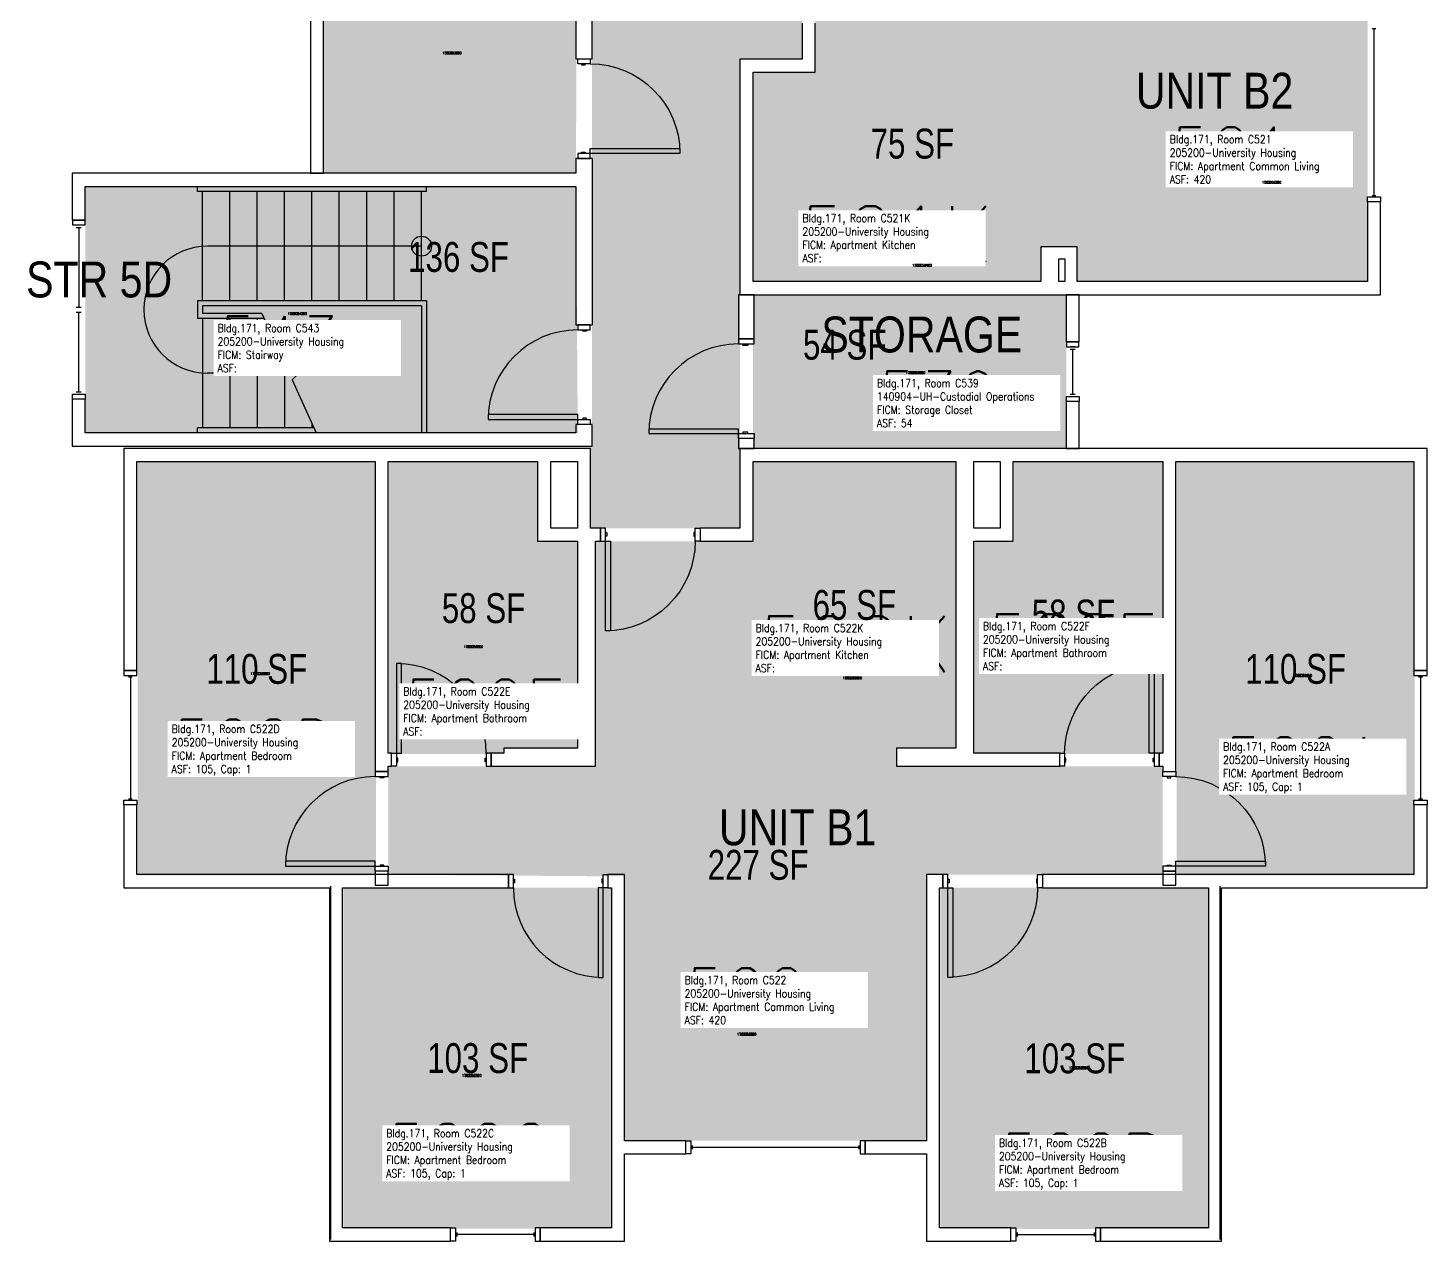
# Model space of a CAD drawing. Header units: inches. Extents: x 56 to 3925, y -1092 to 1470.
# Drawn here: x 3360 to 3922, y -535 to -48 of the extents above; entities that cross this region are included whole.
import ezdxf
from ezdxf.enums import TextEntityAlignment as Align

# ---------------------------------------------------------------- set-up
doc = ezdxf.new("R2010")
doc.units = ezdxf.units.IN
doc.header["$LTSCALE"] = 48
doc.header["$MEASUREMENT"] = 0
for name, color, linetype in [('A-DOR', 2, 'Continuous'), ('A-FLOR', 3, 'Continuous'), ('A-GLAZ', 1, 'Continuous'), ('A-IDEN-RNUM', 7, 'Continuous'), ('A-IDEN-SNUM', 4, 'Continuous'), ('A-IDEN-VNUM', 4, 'Continuous'), ('A-MISC', 1, 'Continuous'), ('A-WALL', 5, 'Continuous'), ('AREA-TEXT', 3, 'Continuous'), ('Rooms-Category-Color', 7, 'Continuous'), ('Rooms-College-Color', 7, 'Continuous'), ('Rooms-Department-Color', 7, 'Continuous'), ('Rooms-Division-Color', 7, 'Continuous'), ('Rooms-Information', 7, 'Continuous')]:
    doc.layers.add(name, color=color, linetype=linetype)
doc.styles.add('AREA', font='arial.ttf', dxfattribs={"width": 0.75, "height": 12})
doc.styles.add('DIMS', font='ARIALN.TTF')
doc.styles.add('ROOMSNUMBER', font='txt.shx', dxfattribs={"height": 0.03})
doc.styles.add('ROOMVNUMBER', font='simplex.shx', dxfattribs={"width": 0.85})
doc.styles.get("Standard").update_dxf_attribs({"font": 'ARIALN.TTF'})
doc.dimstyles.new('NBA 2004', dxfattribs={"dimscale": 48, "dimtxt": 0.09375, "dimasz": 0.09375, "dimexe": 0.125, "dimexo": 0.125, "dimgap": 0.0625, "dimtad": 1, "dimdec": 3, "dimzin": 3, "dimdsep": 46, "dimlunit": 4, "dimtxsty": 'DIMS', "dimblk": 'ARCHTICK', "dimcen": 0.09375, "dimdle": 0.125, "dimclrd": 256, "dimclre": 256, "dimclrt": 2, "dimadec": 0, "dimazin": 0, "dimtfac": 0.75, "dimtdec": 3, "dimtmove": 2, "dimatfit": 2, "dimfxl": 1, "dimfrac": 2, "dimtolj": 1, "dimtzin": 0, "dimlwd": -1, "dimlwe": -1, "dimarcsym": 0})

# ---------------------------------------------------------------- blocks, each defined once
blk = doc.blocks.new('_ArchTick')
at = {"color": 0, "linetype": 'ByBlock', "const_width": 0.15}
blk.add_lwpolyline([(-0.5, -0.5), (0.5, 0.5)], dxfattribs=at)

msp = doc.modelspace()

# ---------------------------------------------------------------- hatches: boundary and pattern name
at = {"layer": 'Rooms-Category-Color', "true_color": 0xadadad}
for points in [[(3586.39, 1019.28), (3646.39, 1019.28), (3646.39, 835.24), (3671.39, 835.24), (3671.39, 752.92), (3646.39, 752.92), (3646.39, 22.1), (3671.39, 22.1), (3671.39, -60.22), (3646.39, -60.22), (3646.39, -248.61), (3586.39, -248.61), (3586.39, -215.61), (3587.01, -215.61), (3587.01, -44.24), (3586.39, -44.24), (3586.39, 119.53), (3561.39, 119.53), (3561.39, 201.85), (3586.39, 201.85), (3586.39, 932.67), (3561.39, 932.67), (3561.39, 1014.99), (3586.39, 1014.99)], [(3580.51, -111.36), (3383.51, -111.36), (3383.51, -210.36), (3581.26, -210.36)]]:
    msp.add_hatch(color=253, dxfattribs=at).paths.add_polyline_path(points)
at = {"layer": 'Rooms-Category-Color', "true_color": 0x728ef3}
for points in [[(3781.76, -149.61), (3781.76, -65.47), (3676.64, -65.47), (3676.64, -4.34), (3685.59, -4.34), (3685.59, 0.91), (3676.64, 0.91), (3676.64, 22.1), (3726.01, 22.1), (3726.01, 0.91), (3719.59, 0.91), (3719.59, -4.34), (3733.26, -4.34), (3733.26, 27.35), (3719.39, 27.35), (3719.39, 56.1), (3733.26, 56.1), (3733.26, 232.14), (3719.39, 232.14), (3719.39, 260.89), (3777.39, 260.89), (3777.39, -14.11), (3898.39, -14.11), (3898.39, -149.61)], [(3651.64, -65.47), (3781.76, -65.47), (3781.76, -135.61), (3767.14, -135.61), (3767.14, -149.61), (3651.64, -149.61)], [(3777.39, -216.61), (3777.39, -154.86), (3651.64, -154.86), (3651.64, -216.61)], [(3404.56, -222.16), (3500.19, -222.16), (3500.19, -346.71), (3500.19, -388.03), (3404.56, -388.03)], [(3505.44, -222.16), (3505.44, -339.28), (3551.81, -339.28), (3551.81, -337.28), (3581.43, -337.28), (3581.43, -254.15), (3565.44, -254.15), (3565.44, -222.16)], [(3651.62, -221.86), (3733, -221.86), (3733, -336.99), (3651.62, -336.99)], [(3756.44, -222.16), (3816.44, -222.16), (3816.44, -339.28), (3740.56, -339.28), (3740.56, -254.16), (3756.44, -254.16)], [(3821.69, -222.16), (3917.31, -222.16), (3917.31, -388.03), (3821.69, -388.03)], [(3721.25, -494.61), (3600.01, -494.61), (3600.01, -388.47), (3505.14, -387.74), (3505.14, -344.24), (3588.36, -344.24), (3588.38, -253.86), (3651.64, -253.86), (3651.62, -336.99), (3709.24, -336.98), (3709.24, -344.24), (3816.12, -344.24), (3816.14, -387.74), (3721.26, -387.74)], [(3487.06, -392.91), (3595.06, -392.91), (3595.06, -529.91), (3487.06, -529.91)], [(3726.81, -392.91), (3834.81, -393.1), (3834.81, -530.1), (3726.81, -529.91)]]:
    msp.add_hatch(color=171, dxfattribs=at).paths.add_polyline_path(points)
at = {"layer": 'Rooms-Category-Color', "true_color": 0xe3c5e1}
msp.add_hatch(color=254, dxfattribs=at).paths.add_polyline_path([(3580.51, -106.11), (3479.14, -106.11), (3479.14, 24.89), (3581.14, 24.89)])
at = {"layer": 'Rooms-College-Color', "true_color": 0xadadad}
for points in [[(3586.39, 1019.28), (3646.39, 1019.28), (3646.39, 835.24), (3671.39, 835.24), (3671.39, 752.92), (3646.39, 752.92), (3646.39, 22.1), (3671.39, 22.1), (3671.39, -60.22), (3646.39, -60.22), (3646.39, -248.61), (3586.39, -248.61), (3586.39, -215.61), (3587.01, -215.61), (3587.01, -44.24), (3586.39, -44.24), (3586.39, 119.53), (3561.39, 119.53), (3561.39, 201.85), (3586.39, 201.85), (3586.39, 932.67), (3561.39, 932.67), (3561.39, 1014.99), (3586.39, 1014.99)], [(3781.76, -149.61), (3781.76, -65.47), (3676.64, -65.47), (3676.64, -4.34), (3685.59, -4.34), (3685.59, 0.91), (3676.64, 0.91), (3676.64, 22.1), (3726.01, 22.1), (3726.01, 0.91), (3719.59, 0.91), (3719.59, -4.34), (3733.26, -4.34), (3733.26, 27.35), (3719.39, 27.35), (3719.39, 56.1), (3733.26, 56.1), (3733.26, 232.14), (3719.39, 232.14), (3719.39, 260.89), (3777.39, 260.89), (3777.39, -14.11), (3898.39, -14.11), (3898.39, -149.61)], [(3580.51, -106.11), (3479.14, -106.11), (3479.14, 24.89), (3581.14, 24.89)], [(3651.64, -65.47), (3781.76, -65.47), (3781.76, -135.61), (3767.14, -135.61), (3767.14, -149.61), (3651.64, -149.61)], [(3580.51, -111.36), (3383.51, -111.36), (3383.51, -210.36), (3581.26, -210.36)], [(3777.39, -216.61), (3777.39, -154.86), (3651.64, -154.86), (3651.64, -216.61)], [(3404.56, -222.16), (3500.19, -222.16), (3500.19, -346.71), (3500.19, -388.03), (3404.56, -388.03)], [(3505.44, -222.16), (3505.44, -339.28), (3551.81, -339.28), (3551.81, -337.28), (3581.43, -337.28), (3581.43, -254.15), (3565.44, -254.15), (3565.44, -222.16)], [(3651.62, -221.86), (3733, -221.86), (3733, -336.99), (3651.62, -336.99)], [(3756.44, -222.16), (3816.44, -222.16), (3816.44, -339.28), (3740.56, -339.28), (3740.56, -254.16), (3756.44, -254.16)], [(3821.69, -222.16), (3917.31, -222.16), (3917.31, -388.03), (3821.69, -388.03)], [(3721.25, -494.61), (3600.01, -494.61), (3600.01, -388.47), (3505.14, -387.74), (3505.14, -344.24), (3588.36, -344.24), (3588.38, -253.86), (3651.64, -253.86), (3651.62, -336.99), (3709.24, -336.98), (3709.24, -344.24), (3816.12, -344.24), (3816.14, -387.74), (3721.26, -387.74)], [(3487.06, -392.91), (3595.06, -392.91), (3595.06, -529.91), (3487.06, -529.91)], [(3726.81, -392.91), (3834.81, -393.1), (3834.81, -530.1), (3726.81, -529.91)]]:
    msp.add_hatch(color=253, dxfattribs=at).paths.add_polyline_path(points)
at = {"layer": 'Rooms-Department-Color', "true_color": 0xacacac}
for points in [[(3586.39, 1019.28), (3646.39, 1019.28), (3646.39, 835.24), (3671.39, 835.24), (3671.39, 752.92), (3646.39, 752.92), (3646.39, 22.1), (3671.39, 22.1), (3671.39, -60.22), (3646.39, -60.22), (3646.39, -248.61), (3586.39, -248.61), (3586.39, -215.61), (3587.01, -215.61), (3587.01, -44.24), (3586.39, -44.24), (3586.39, 119.53), (3561.39, 119.53), (3561.39, 201.85), (3586.39, 201.85), (3586.39, 932.67), (3561.39, 932.67), (3561.39, 1014.99), (3586.39, 1014.99)], [(3580.51, -111.36), (3383.51, -111.36), (3383.51, -210.36), (3581.26, -210.36)]]:
    msp.add_hatch(color=253, dxfattribs=at).paths.add_polyline_path(points)
at = {"layer": 'Rooms-Department-Color', "true_color": 0x604aed}
for points in [[(3781.76, -149.61), (3781.76, -65.47), (3676.64, -65.47), (3676.64, -4.34), (3685.59, -4.34), (3685.59, 0.91), (3676.64, 0.91), (3676.64, 22.1), (3726.01, 22.1), (3726.01, 0.91), (3719.59, 0.91), (3719.59, -4.34), (3733.26, -4.34), (3733.26, 27.35), (3719.39, 27.35), (3719.39, 56.1), (3733.26, 56.1), (3733.26, 232.14), (3719.39, 232.14), (3719.39, 260.89), (3777.39, 260.89), (3777.39, -14.11), (3898.39, -14.11), (3898.39, -149.61)], [(3580.51, -106.11), (3479.14, -106.11), (3479.14, 24.89), (3581.14, 24.89)], [(3651.64, -65.47), (3781.76, -65.47), (3781.76, -135.61), (3767.14, -135.61), (3767.14, -149.61), (3651.64, -149.61)], [(3777.39, -216.61), (3777.39, -154.86), (3651.64, -154.86), (3651.64, -216.61)], [(3404.56, -222.16), (3500.19, -222.16), (3500.19, -346.71), (3500.19, -388.03), (3404.56, -388.03)], [(3505.44, -222.16), (3505.44, -339.28), (3551.81, -339.28), (3551.81, -337.28), (3581.43, -337.28), (3581.43, -254.15), (3565.44, -254.15), (3565.44, -222.16)], [(3651.62, -221.86), (3733, -221.86), (3733, -336.99), (3651.62, -336.99)], [(3756.44, -222.16), (3816.44, -222.16), (3816.44, -339.28), (3740.56, -339.28), (3740.56, -254.16), (3756.44, -254.16)], [(3821.69, -222.16), (3917.31, -222.16), (3917.31, -388.03), (3821.69, -388.03)], [(3721.25, -494.61), (3600.01, -494.61), (3600.01, -388.47), (3505.14, -387.74), (3505.14, -344.24), (3588.36, -344.24), (3588.38, -253.86), (3651.64, -253.86), (3651.62, -336.99), (3709.24, -336.98), (3709.24, -344.24), (3816.12, -344.24), (3816.14, -387.74), (3721.26, -387.74)], [(3487.06, -392.91), (3595.06, -392.91), (3595.06, -529.91), (3487.06, -529.91)], [(3726.81, -392.91), (3834.81, -393.1), (3834.81, -530.1), (3726.81, -529.91)]]:
    msp.add_hatch(color=173, dxfattribs=at).paths.add_polyline_path(points)
at = {"layer": 'Rooms-Division-Color', "true_color": 0xadadad}
for points in [[(3586.39, 1019.28), (3646.39, 1019.28), (3646.39, 835.24), (3671.39, 835.24), (3671.39, 752.92), (3646.39, 752.92), (3646.39, 22.1), (3671.39, 22.1), (3671.39, -60.22), (3646.39, -60.22), (3646.39, -248.61), (3586.39, -248.61), (3586.39, -215.61), (3587.01, -215.61), (3587.01, -44.24), (3586.39, -44.24), (3586.39, 119.53), (3561.39, 119.53), (3561.39, 201.85), (3586.39, 201.85), (3586.39, 932.67), (3561.39, 932.67), (3561.39, 1014.99), (3586.39, 1014.99)], [(3580.51, -111.36), (3383.51, -111.36), (3383.51, -210.36), (3581.26, -210.36)]]:
    msp.add_hatch(color=253, dxfattribs=at).paths.add_polyline_path(points)
at = {"layer": 'Rooms-Division-Color', "true_color": 0x604aed}
for points in [[(3781.76, -149.61), (3781.76, -65.47), (3676.64, -65.47), (3676.64, -4.34), (3685.59, -4.34), (3685.59, 0.91), (3676.64, 0.91), (3676.64, 22.1), (3726.01, 22.1), (3726.01, 0.91), (3719.59, 0.91), (3719.59, -4.34), (3733.26, -4.34), (3733.26, 27.35), (3719.39, 27.35), (3719.39, 56.1), (3733.26, 56.1), (3733.26, 232.14), (3719.39, 232.14), (3719.39, 260.89), (3777.39, 260.89), (3777.39, -14.11), (3898.39, -14.11), (3898.39, -149.61)], [(3580.51, -106.11), (3479.14, -106.11), (3479.14, 24.89), (3581.14, 24.89)], [(3651.64, -65.47), (3781.76, -65.47), (3781.76, -135.61), (3767.14, -135.61), (3767.14, -149.61), (3651.64, -149.61)], [(3777.39, -216.61), (3777.39, -154.86), (3651.64, -154.86), (3651.64, -216.61)], [(3404.56, -222.16), (3500.19, -222.16), (3500.19, -346.71), (3500.19, -388.03), (3404.56, -388.03)], [(3505.44, -222.16), (3505.44, -339.28), (3551.81, -339.28), (3551.81, -337.28), (3581.43, -337.28), (3581.43, -254.15), (3565.44, -254.15), (3565.44, -222.16)], [(3651.62, -221.86), (3733, -221.86), (3733, -336.99), (3651.62, -336.99)], [(3756.44, -222.16), (3816.44, -222.16), (3816.44, -339.28), (3740.56, -339.28), (3740.56, -254.16), (3756.44, -254.16)], [(3821.69, -222.16), (3917.31, -222.16), (3917.31, -388.03), (3821.69, -388.03)], [(3721.25, -494.61), (3600.01, -494.61), (3600.01, -388.47), (3505.14, -387.74), (3505.14, -344.24), (3588.36, -344.24), (3588.38, -253.86), (3651.64, -253.86), (3651.62, -336.99), (3709.24, -336.98), (3709.24, -344.24), (3816.12, -344.24), (3816.14, -387.74), (3721.26, -387.74)], [(3487.06, -392.91), (3595.06, -392.91), (3595.06, -529.91), (3487.06, -529.91)], [(3726.81, -392.91), (3834.81, -393.1), (3834.81, -530.1), (3726.81, -529.91)]]:
    msp.add_hatch(color=173, dxfattribs=at).paths.add_polyline_path(points)

# ---------------------------------------------------------------- linework, layer by layer
at = {"layer": 'A-DOR'}
for p, q in [((3652.14, -172.61), (3645.76, -172.61)), ((3645.76, -172.61), (3645.76, -174.61)), ((3652.14, -174.61), (3652.14, -172.61)), ((3645.76, -174.61), (3652.14, -174.61)), ((3647.51, -175.24), (3647.51, -174.61)), ((3647.51, -174.61), (3649.51, -174.61)), ((3649.51, -175.24), (3647.51, -175.24)), ((3649.51, -174.61), (3649.51, -175.24)), ((3645.76, -208.86), (3609.76, -208.86)), ((3609.76, -208.86), (3609.76, -210.61)), ((3609.76, -210.61), (3645.76, -210.61)), ((3645.76, -210.61), (3645.76, -208.86)), ((3645.76, -212.61), (3645.76, -210.61)), ((3645.76, -210.61), (3652.14, -210.61)), ((3652.14, -212.61), (3645.76, -212.61)), ((3649.51, -209.99), (3647.51, -209.99)), ((3647.51, -209.99), (3647.51, -210.61)), ((3647.51, -210.61), (3649.51, -210.61)), ((3649.51, -210.61), (3649.51, -209.99)), ((3652.14, -210.61), (3652.14, -212.61))]:
    msp.add_line(p, q, dxfattribs=at)
for points in [[(3581.26, -62.11), (3581.26, -60.11), (3586.26, -60.11), (3586.26, -62.11)], [(3582.76, -62.11), (3582.76, -62.61), (3584.26, -62.61), (3584.26, -62.11)], [(3581.26, -98.11), (3581.26, -100.11), (3586.26, -100.11), (3586.26, -98.11)], [(3582.76, -98.11), (3582.76, -97.61), (3584.26, -97.61), (3584.26, -98.11)], [(3586.26, -98.11), (3586.26, -96.11), (3622.26, -96.11), (3622.26, -98.11)], [(3586.26, -168.99), (3586.26, -166.99), (3581.26, -166.99), (3581.26, -168.99)], [(3584.76, -168.99), (3584.76, -169.49), (3583.26, -169.49), (3583.26, -168.99)], [(3581.26, -204.99), (3581.26, -202.99), (3545.26, -202.99), (3545.26, -204.99)], [(3586.26, -204.99), (3586.26, -206.99), (3581.26, -206.99), (3581.26, -204.99)], [(3584.76, -204.99), (3584.76, -204.49), (3583.26, -204.49), (3583.26, -204.99)], [(3592.38, -248.61), (3590.38, -248.61), (3590.38, -253.86), (3592.38, -253.86)], [(3592.38, -250.36), (3592.88, -250.36), (3592.88, -251.86), (3592.38, -251.86)], [(3628.38, -250.36), (3627.88, -250.36), (3627.88, -251.86), (3628.38, -251.86)], [(3628.38, -248.61), (3630.38, -248.61), (3630.38, -253.86), (3628.38, -253.86)], [(3592.38, -253.86), (3594.38, -253.86), (3594.38, -289.86), (3592.38, -289.86)], [(3508.51, -338.99), (3510.51, -338.99), (3510.51, -302.99), (3508.51, -302.99)], [(3812.76, -338.99), (3810.76, -338.99), (3810.76, -302.99), (3812.76, -302.99)], [(3508.51, -344.24), (3506.51, -344.24), (3506.51, -338.99), (3508.51, -338.99)], [(3508.51, -342.49), (3509.01, -342.49), (3509.01, -340.99), (3508.51, -340.99)], [(3544.51, -342.49), (3544.01, -342.49), (3544.01, -340.99), (3544.51, -340.99)], [(3544.51, -344.24), (3546.51, -344.24), (3546.51, -338.99), (3544.51, -338.99)], [(3776.76, -344.24), (3774.76, -344.24), (3774.76, -338.99), (3776.76, -338.99)], [(3776.76, -342.49), (3777.26, -342.49), (3777.26, -340.99), (3776.76, -340.99)], [(3812.76, -342.49), (3812.26, -342.49), (3812.26, -340.99), (3812.76, -340.99)], [(3812.76, -344.24), (3814.76, -344.24), (3814.76, -338.99), (3812.76, -338.99)], [(3505.14, -348.37), (3505.14, -346.37), (3499.89, -346.37), (3499.89, -348.37)], [(3816.14, -348.37), (3816.14, -346.37), (3821.39, -346.37), (3821.39, -348.37)], [(3503.39, -348.37), (3503.39, -348.87), (3501.89, -348.87), (3501.89, -348.37)], [(3817.89, -348.37), (3817.89, -348.87), (3819.39, -348.87), (3819.39, -348.37)], [(3499.89, -384.37), (3499.89, -382.37), (3463.89, -382.37), (3463.89, -384.37)], [(3505.14, -384.37), (3505.14, -386.37), (3499.89, -386.37), (3499.89, -384.37)], [(3503.39, -384.37), (3503.39, -383.87), (3501.89, -383.87), (3501.89, -384.37)], [(3816.14, -384.37), (3816.14, -386.37), (3821.39, -386.37), (3821.39, -384.37)], [(3817.89, -384.37), (3817.89, -383.87), (3819.39, -383.87), (3819.39, -384.37)], [(3821.39, -384.37), (3821.39, -382.37), (3857.39, -382.37), (3857.39, -384.37)], [(3555.39, -387.74), (3553.39, -387.74), (3553.39, -392.99), (3555.39, -392.99)], [(3555.39, -389.49), (3555.89, -389.49), (3555.89, -390.99), (3555.39, -390.99)], [(3591.39, -392.99), (3589.39, -392.99), (3589.39, -428.99), (3591.39, -428.99)], [(3591.39, -389.49), (3590.89, -389.49), (3590.89, -390.99), (3591.39, -390.99)], [(3591.39, -387.74), (3593.39, -387.74), (3593.39, -392.99), (3591.39, -392.99)], [(3729.89, -387.74), (3727.89, -387.74), (3727.89, -392.99), (3729.89, -392.99)], [(3729.89, -389.49), (3730.39, -389.49), (3730.39, -390.99), (3729.89, -390.99)], [(3729.89, -392.99), (3731.89, -392.99), (3731.89, -428.99), (3729.89, -428.99)], [(3765.89, -389.49), (3765.39, -389.49), (3765.39, -390.99), (3765.89, -390.99)], [(3765.89, -387.74), (3767.89, -387.74), (3767.89, -392.99), (3765.89, -392.99)]]:
    msp.add_lwpolyline(points, close=True, dxfattribs=at)
at = {"layer": 'A-DOR', "extrusion": (0, 0, -1)}
for centre, start, end in [((-3586.26, -98.11), 90, 180), ((-3592.38, -253.86), 180, 270), ((-3812.76, -338.99), 0, 90), ((-3821.39, -384.37), 90, 180), ((-3729.89, -392.99), 180, 270)]:
    msp.add_arc(centre, 36, start, end, dxfattribs=at)
at = {"layer": 'A-DOR'}
for centre, start, end in [((3581.26, -204.99), 90, 180), ((3645.76, -210.61), 90, 180), ((3508.51, -338.99), 0, 90), ((3499.89, -384.37), 90, 180), ((3591.39, -392.99), 180, 270)]:
    msp.add_arc(centre, 36, start, end, dxfattribs=at)
at = {"layer": 'A-FLOR'}
for p, q in [((3428.51, -113.36), (3428.51, -111.36)), ((3520.51, -113.36), (3520.51, -111.36)), ((3520.51, -113.36), (3428.51, -113.36)), ((3430.51, -157.36), (3430.51, -113.36)), ((3441.51, -157.36), (3441.51, -113.36)), ((3452.51, -157.36), (3452.51, -113.36)), ((3463.51, -157.36), (3463.51, -113.36)), ((3474.51, -157.36), (3474.51, -113.36)), ((3485.51, -157.36), (3485.51, -113.36)), ((3496.51, -157.36), (3496.51, -113.36)), ((3507.51, -157.36), (3507.51, -113.36)), ((3518.51, -157.36), (3518.51, -113.36)), ((3518.51, -135.36), (3432.51, -135.36)), ((3520.51, -157.36), (3428.51, -157.36)), ((3428.51, -157.36), (3428.51, -164.36)), ((3518.51, -159.36), (3430.51, -159.36)), ((3430.51, -159.36), (3430.51, -162.36)), ((3454.38, -162.36), (3430.51, -162.36)), ((3518.51, -159.36), (3518.51, -210.36)), ((3520.51, -157.36), (3520.51, -210.36)), ((3455.29, -164.36), (3428.51, -164.36)), ((3430.51, -164.36), (3430.51, -208.36)), ((3441.51, -164.36), (3441.51, -208.36)), ((3452.51, -164.36), (3452.51, -208.36)), ((3463.51, -182.41), (3463.51, -184.18)), ((3463.51, -186.49), (3463.51, -208.36)), ((3474.51, -206.56), (3474.51, -208.36)), ((3475.34, -208.36), (3428.51, -208.36)), ((3428.51, -210.36), (3428.51, -208.36))]:
    msp.add_line(p, q, dxfattribs=at)
msp.add_lwpolyline([(3454.38, -162.36), (3464.08, -183.62), (3460.95, -186.69), (3469.69, -186.02), (3466.56, -189.09), (3476.25, -210.36)], dxfattribs=at)
msp.add_circle((3518.51, -135.36), 4, dxfattribs=at)
msp.add_arc((3432.51, -160.86), 25.5, 90, 270, dxfattribs=at)
at = {"layer": 'A-GLAZ'}
for p, q in [((3900.26, -48), (3901.76, -48)), ((3901.01, -115), (3901.01, -48)), ((3900.26, -115), (3901.76, -115)), ((3379.89, -127.86), (3381.89, -127.86)), ((3380.89, -127.86), (3380.89, -159.86)), ((3379.89, -159.86), (3381.89, -159.86)), ((3379.89, -161.86), (3381.89, -161.86)), ((3380.89, -193.86), (3380.89, -161.86)), ((3782.51, -173.74), (3777.51, -173.74)), ((3777.51, -173.74), (3777.51, -175.74)), ((3782.51, -175.74), (3782.51, -173.74)), ((3777.51, -175.74), (3782.51, -175.74)), ((3781.01, -175.74), (3779.01, -175.74)), ((3779.01, -176.74), (3781.01, -176.74)), ((3780.02, -194.74), (3780.01, -176.74)), ((3379.89, -193.86), (3381.89, -193.86)), ((3777.52, -197.74), (3777.52, -195.74)), ((3777.52, -195.74), (3782.52, -195.74)), ((3779.02, -194.74), (3781.02, -194.74)), ((3779.02, -195.74), (3781.02, -195.74)), ((3782.52, -195.74), (3782.52, -197.74)), ((3782.52, -197.74), (3777.52, -197.74)), ((3400.89, -308.27), (3402.39, -308.27)), ((3401.64, -308.27), (3401.64, -357.27)), ((3918.89, -308.27), (3920.39, -308.27)), ((3919.64, -308.27), (3919.64, -357.27)), ((3400.89, -357.27), (3402.39, -357.27)), ((3918.89, -357.27), (3920.39, -357.27)), ((3627.14, -496.49), (3627.14, -497.99)), ((3627.14, -497.24), (3694.14, -497.24)), ((3694.14, -496.49), (3694.14, -497.99)), ((3532.64, -531.49), (3532.64, -532.99)), ((3563.64, -532.24), (3532.64, -532.24)), ((3563.64, -531.49), (3563.64, -532.99)), ((3757.64, -531.49), (3757.64, -532.99)), ((3757.64, -532.24), (3788.64, -532.24)), ((3788.64, -531.49), (3788.64, -532.99))]:
    msp.add_line(p, q, dxfattribs=at)
for points in [[(3903.64, -115.5), (3903.64, -117.5), (3898.39, -117.5), (3898.39, -115.5)], [(3383.39, -126.86), (3383.39, -124.86), (3378.39, -124.86), (3378.39, -126.86)], [(3383.39, -194.86), (3383.39, -196.86), (3378.39, -196.86), (3378.39, -194.86)], [(3404.26, -307.77), (3404.26, -305.77), (3399.01, -305.77), (3399.01, -307.77)], [(3922.26, -307.77), (3922.26, -305.77), (3917.01, -305.77), (3917.01, -307.77)], [(3404.26, -357.77), (3404.26, -359.77), (3399.01, -359.77), (3399.01, -357.77)], [(3922.26, -357.77), (3922.26, -359.77), (3917.01, -359.77), (3917.01, -357.77)], [(3626.64, -499.86), (3624.64, -499.86), (3624.64, -494.61), (3626.64, -494.61)], [(3694.64, -499.86), (3696.64, -499.86), (3696.64, -494.61), (3694.64, -494.61)], [(3532.14, -534.86), (3530.14, -534.86), (3530.14, -529.61), (3532.14, -529.61)], [(3564.14, -534.86), (3566.14, -534.86), (3566.14, -529.61), (3564.14, -529.61)], [(3757.14, -534.86), (3755.14, -534.86), (3755.14, -529.61), (3757.14, -529.61)], [(3789.14, -534.86), (3791.14, -534.86), (3791.14, -529.61), (3789.14, -529.61)]]:
    msp.add_lwpolyline(points, close=True, dxfattribs=at)
at = {"layer": 'A-WALL'}
for p, q in [((3473.89, 24.89), (3473.89, -106.11)), ((3479.14, -106.11), (3479.14, 24.89)), ((3580.51, -44.24), (3580.51, -60.11)), ((3587.01, -60.11), (3587.01, -44.24)), ((3671.39, -45.83), (3671.39, -60.22)), ((3676.64, -65.47), (3676.64, -45.83)), ((3580.51, -60.11), (3587.01, -60.11)), ((3646.39, -60.22), (3646.39, -154.86)), ((3671.39, -60.22), (3646.39, -60.22)), ((3651.64, -149.61), (3651.64, -65.47)), ((3651.64, -65.47), (3676.64, -65.47)), ((3587.01, -100.11), (3580.51, -100.11)), ((3580.51, -100.11), (3580.51, -106.11)), ((3587.01, -100.11), (3587.01, -166.99)), ((3580.51, -106.11), (3378.26, -106.11)), ((3378.26, -106.11), (3378.26, -124.86)), ((3473.89, -106.11), (3479.14, -106.11)), ((3383.51, -111.36), (3580.51, -111.36)), ((3383.51, -124.86), (3383.51, -111.36)), ((3580.51, -111.36), (3580.51, -166.99)), ((3903.64, -117.5), (3898.39, -117.5)), ((3898.39, -117.5), (3898.39, -149.61)), ((3903.64, -154.86), (3903.64, -117.5)), ((3378.26, -124.86), (3383.51, -124.86)), ((3767.14, -135.61), (3767.14, -149.61)), ((3781.76, -135.61), (3767.14, -135.61)), ((3781.76, -149.61), (3781.76, -135.61)), ((3774.39, -149.61), (3774.39, -140.49)), ((3774.39, -140.49), (3776.89, -140.49)), ((3776.89, -140.49), (3776.89, -149.61)), ((3767.14, -149.61), (3651.64, -149.61)), ((3776.89, -149.61), (3774.39, -149.61)), ((3898.39, -149.61), (3781.76, -149.61)), ((3652.14, -154.86), (3645.76, -154.86)), ((3645.76, -154.86), (3645.76, -172.61)), ((3646.39, -154.86), (3903.64, -154.86)), ((3652.14, -172.61), (3652.14, -154.86)), ((3777.39, -154.86), (3777.39, -173.74)), ((3782.64, -154.86), (3777.39, -154.86)), ((3782.64, -173.74), (3782.64, -154.86)), ((3580.51, -166.99), (3587.01, -166.99)), ((3645.76, -172.61), (3652.14, -172.61)), ((3777.39, -173.74), (3782.64, -173.74)), ((3383.51, -196.86), (3378.26, -196.86)), ((3378.26, -196.86), (3378.26, -215.61)), ((3383.51, -210.36), (3383.51, -196.86)), ((3777.39, -197.74), (3777.39, -216.61)), ((3782.64, -197.74), (3777.39, -197.74)), ((3782.64, -216.61), (3782.64, -197.74)), ((3587.01, -206.99), (3580.51, -206.99)), ((3580.51, -206.99), (3580.51, -210.36)), ((3587.01, -215.61), (3587.01, -206.99)), ((3580.51, -210.36), (3383.51, -210.36)), ((3652.14, -212.61), (3645.76, -212.61)), ((3645.76, -212.61), (3645.76, -216.61)), ((3652.14, -216.61), (3652.14, -212.61)), ((3378.26, -215.61), (3587.01, -215.61)), ((3586.39, -216.61), (3399.01, -216.61)), ((3399.01, -216.61), (3399.01, -305.77)), ((3586.39, -248.61), (3586.39, -216.61)), ((3645.76, -216.61), (3652.14, -216.61)), ((3922.26, -216.61), (3646.39, -216.61)), ((3646.39, -216.61), (3646.39, -248.61)), ((3777.39, -216.61), (3782.64, -216.61)), ((3922.26, -305.77), (3922.26, -216.61)), ((3404.26, -221.86), (3499.89, -221.86)), ((3404.26, -305.77), (3404.26, -221.86)), ((3499.89, -221.86), (3499.89, -346.37)), ((3505.14, -221.86), (3565.14, -221.86)), ((3505.14, -338.99), (3505.14, -221.86)), ((3565.14, -221.86), (3565.14, -253.86)), ((3570.39, -221.86), (3581.14, -221.86)), ((3570.39, -248.61), (3570.39, -221.86)), ((3581.14, -221.86), (3581.14, -248.61)), ((3651.64, -221.86), (3733.01, -221.86)), ((3651.64, -253.86), (3651.64, -221.86)), ((3733.01, -221.86), (3733.01, -336.99)), ((3740.26, -221.86), (3750.89, -221.86)), ((3740.26, -248.61), (3740.26, -221.86)), ((3750.89, -221.86), (3750.89, -248.61)), ((3756.14, -221.86), (3816.14, -221.86)), ((3756.14, -253.86), (3756.14, -221.86)), ((3816.14, -221.86), (3816.14, -338.99)), ((3821.39, -221.86), (3917.01, -221.86)), ((3821.39, -346.37), (3821.39, -221.86)), ((3917.01, -221.86), (3917.01, -305.77)), ((3581.14, -248.61), (3570.39, -248.61)), ((3590.38, -248.61), (3586.39, -248.61)), ((3590.38, -253.86), (3590.38, -248.61)), ((3646.39, -248.61), (3630.38, -248.61)), ((3630.38, -248.61), (3630.38, -253.86)), ((3750.89, -248.61), (3740.26, -248.61)), ((3565.14, -253.86), (3581.13, -253.86)), ((3581.13, -253.86), (3581.13, -336.99)), ((3588.38, -253.86), (3590.38, -253.86)), ((3588.38, -344.24), (3588.38, -253.86)), ((3630.38, -253.86), (3651.64, -253.86)), ((3740.26, -338.99), (3740.26, -253.86)), ((3740.26, -253.86), (3756.14, -253.86)), ((3399.01, -305.77), (3404.26, -305.77)), ((3917.01, -305.77), (3922.26, -305.77)), ((3581.13, -336.99), (3551.51, -336.99)), ((3551.51, -336.99), (3551.51, -338.99)), ((3733.01, -336.99), (3709.26, -336.99)), ((3709.26, -336.99), (3709.26, -344.24)), ((3506.51, -338.99), (3505.14, -338.99)), ((3506.51, -344.24), (3506.51, -338.99)), ((3551.51, -338.99), (3546.51, -338.99)), ((3546.51, -338.99), (3546.51, -344.24)), ((3774.76, -338.99), (3740.26, -338.99)), ((3774.76, -344.24), (3774.76, -338.99)), ((3816.14, -338.99), (3814.76, -338.99)), ((3814.76, -338.99), (3814.76, -344.24)), ((3499.89, -346.37), (3505.14, -346.37)), ((3505.14, -344.24), (3506.51, -344.24)), ((3505.14, -346.37), (3505.14, -344.24)), ((3546.51, -344.24), (3553.89, -344.24)), ((3553.89, -344.24), (3588.38, -344.24)), ((3709.26, -344.24), (3737.51, -344.24)), ((3737.51, -344.24), (3774.76, -344.24)), ((3814.76, -344.24), (3816.14, -344.24)), ((3816.14, -344.24), (3816.14, -346.37)), ((3816.14, -346.37), (3821.39, -346.37)), ((3399.01, -359.77), (3399.01, -392.99)), ((3404.26, -359.77), (3399.01, -359.77)), ((3404.26, -387.74), (3404.26, -359.77)), ((3922.26, -359.77), (3917.01, -359.77)), ((3917.01, -359.77), (3917.01, -387.74)), ((3922.26, -392.99), (3922.26, -359.77)), ((3505.14, -386.37), (3499.89, -386.37)), ((3499.89, -386.37), (3499.89, -391.99)), ((3505.14, -391.99), (3505.14, -386.37)), ((3816.14, -386.37), (3816.14, -391.99)), ((3821.39, -386.37), (3816.14, -386.37)), ((3821.39, -391.99), (3821.39, -386.37)), ((3399.01, -392.99), (3481.51, -392.99)), ((3553.39, -387.74), (3404.26, -387.74)), ((3481.51, -392.99), (3481.51, -534.86)), ((3482.14, -534.24), (3482.14, -392.36)), ((3486.76, -529.61), (3486.76, -392.99)), ((3486.76, -392.99), (3553.39, -392.99)), ((3499.89, -391.99), (3505.14, -391.99)), ((3553.39, -392.99), (3553.39, -387.74)), ((3600.01, -387.74), (3593.39, -387.74)), ((3593.39, -387.74), (3593.39, -392.99)), ((3593.39, -392.99), (3594.76, -392.99)), ((3594.76, -392.99), (3594.76, -529.61)), ((3600.01, -494.61), (3600.01, -387.74)), ((3727.89, -387.74), (3721.26, -387.74)), ((3721.26, -387.74), (3721.26, -494.61)), ((3726.51, -392.99), (3727.89, -392.99)), ((3726.51, -529.61), (3726.51, -392.99)), ((3727.89, -392.99), (3727.89, -387.74)), ((3917.01, -387.74), (3767.89, -387.74)), ((3767.89, -387.74), (3767.89, -392.99)), ((3767.89, -392.99), (3834.51, -392.99)), ((3816.14, -391.99), (3821.39, -391.99)), ((3834.51, -392.99), (3834.51, -529.61)), ((3839.14, -534.24), (3839.14, -392.36)), ((3839.76, -534.86), (3839.76, -392.99)), ((3839.76, -392.99), (3922.26, -392.99)), ((3624.64, -494.61), (3600.01, -494.61)), ((3600.01, -499.86), (3624.64, -499.86)), ((3600.01, -534.86), (3600.01, -499.86)), ((3624.64, -499.86), (3624.64, -494.61)), ((3721.26, -494.61), (3696.64, -494.61)), ((3696.64, -494.61), (3696.64, -499.86)), ((3696.64, -499.86), (3721.26, -499.86)), ((3721.26, -499.86), (3721.26, -534.86)), ((3530.14, -529.61), (3486.76, -529.61)), ((3530.14, -534.86), (3530.14, -529.61)), ((3594.76, -529.61), (3566.14, -529.61)), ((3566.14, -529.61), (3566.14, -534.86)), ((3755.14, -529.61), (3726.51, -529.61)), ((3755.14, -534.86), (3755.14, -529.61)), ((3834.51, -529.61), (3791.14, -529.61)), ((3791.14, -529.61), (3791.14, -534.86)), ((3481.51, -534.86), (3530.14, -534.86)), ((3566.14, -534.86), (3600.01, -534.86)), ((3721.26, -534.86), (3755.14, -534.86)), ((3791.14, -534.86), (3839.76, -534.86))]:
    msp.add_line(p, q, dxfattribs=at)

# ---------------------------------------------------------------- texts
at = {"layer": 'A-IDEN-RNUM', "style": 'ROOMSNUMBER', "width": 0.85}
for s, p in [('0538-00', (3530.72, -58.27)), ('0521-00', (3859.88, -110.22)), ('0521-K0', (3719.5, -143.53)), ('0543-00', (3468.63, -162.96)), ('0539-00', (3716.88, -186.64)), ('0522-E0', (3539.37, -296.72)), ('0522-F0', (3772.34, -296.72)), ('0522-D0', (3453.74, -307.51)), ('0522-K0', (3691.49, -309.25)), ('0522-A0', (3872.25, -308.28)), ('0522-00', (3649.09, -452.32)), ('0522-B0', (3782.39, -465.84)), ('0522-C0', (3538.7, -468.88))]:
    msp.add_text(s, height=1, dxfattribs=at).set_placement(p, align=Align.CENTER)
at = {"layer": 'A-IDEN-SNUM', "style": 'ROOMSNUMBER', "width": 0.85}
for s, p in [('1710C53800', (3530.72, -58.27)), ('1710C52100', (3859.88, -110.22)), ('1710C521K0', (3719.5, -143.53)), ('1710C54300', (3468.63, -162.96)), ('1710C53900', (3716.88, -186.64)), ('1710C522E0', (3539.37, -296.72)), ('1710C522F0', (3772.34, -296.72)), ('1710C522D0', (3453.74, -307.51)), ('1710C522K0', (3691.49, -309.25)), ('1710C522A0', (3872.25, -308.28)), ('1710C52200', (3649.09, -452.32)), ('1710C522B0', (3782.39, -465.84)), ('1710C522C0', (3538.7, -468.88))]:
    msp.add_text(s, height=1, dxfattribs=at).set_placement(p, align=Align.CENTER)
at = {"layer": 'A-IDEN-VNUM', "style": 'ROOMVNUMBER', "width": 0.85}
for s, p in [('521', (3818.96, -110.14)), ('543', (3436.61, -185.94)), ('539', (3701.4, -208.03)), ('522E', (3511.16, -331.83)), ('522D', (3418.2, -348)), ('522A', (3840.39, -355.09)), ('522', (3624.15, -447.77)), ('522C', (3504.34, -510.36)), ('522B', (3750.37, -514.2))]:
    msp.add_text(s, height=22.5, dxfattribs=at).set_placement(p)
at = {"layer": 'A-IDEN-VNUM', "style": 'ROOMVNUMBER'}
for s, p in [('521K', (3708.96, -130.56)), ('522K', (3692.29, -295.14))]:
    msp.add_text(s, height=22.5, dxfattribs=at).set_placement(p, align=Align.MIDDLE)
at = {"layer": 'A-IDEN-VNUM', "style": 'ROOMVNUMBER', "width": 0.9}
msp.add_text('522F', height=22.5, dxfattribs=at).set_placement((3779.14, -294.36), align=Align.MIDDLE)
at = {"layer": 'A-MISC'}
for s, p in [('UNIT B2', (3836.96, -80.14)), ('STR 5D', (3389.06, -155.94)), ('STORAGE', (3719.4, -178.03)), ('UNIT B1', (3669.54, -375.95))]:
    msp.add_text(s, height=14.4, dxfattribs=at).set_placement(p, align=Align.CENTER)
at = {"layer": 'AREA-TEXT', "style": 'AREA', "width": 0.75}
for s, p in [('75 SF', (3715.6, -94.17)), ('136 SF', (3533.39, -139.69)), ('54 SF', (3688.44, -174.93)), ('58 SF', (3543.43, -280.72)), ('65 SF', (3692.31, -279.43)), ('58 SF', (3780.32, -283.3)), ('110 SF', (3452.37, -305.1)), ('110 SF', (3869.5, -305.1)), ('227 SF', (3653.68, -383.8)), ('103 SF', (3541.06, -461.41)), ('103 SF', (3780.81, -461.5))]:
    msp.add_text(s, height=12, dxfattribs=at).set_placement(p, align=Align.MIDDLE_CENTER)

# ---------------------------------------------------------------- leaders
at = {"layer": 'A-FLOR'}
msp.add_leader([(3458.81, -186.36), (3432.51, -186.36)], dimstyle='NBA 2004', override={"dimscale": 96, "dimasz": 0.09375, "dimgap": 0.0625, "dimtad": 0}, dxfattribs=at)

# ---------------------------------------------------------------- next in the draw order: texts
at = {"layer": 'Rooms-Information', "char_height": 3.2143, "width": 72, "attachment_point": 7, "style": 'ROOMVNUMBER', "bg_fill": 3, "box_fill_scale": 1.5, "bg_fill_color": 256, "bg_fill_true_color": 13158600, "bg_fill_transparency": 0}
for s, insert in [('Bldg.171, Room C521^M^J205200-University Housing^M^JFICM: Apartment Common Living^M^JASF: 420', (3818.96, -110.14)), ('Bldg.171, Room C521K^M^J205200-University Housing^M^JFICM: Apartment Kitchen^M^JASF: ', (3671.46, -141.81)), ('Bldg.171, Room C543^M^J205200-University Housing^M^JFICM: Stairway^M^JASF: ', (3436.61, -185.94)), ('Bldg.171, Room C539^M^J140904-UH-Custodial Operations^M^JFICM: Storage Closet^M^JASF: 54', (3701.4, -208.03)), ('Bldg.171, Room C522K^M^J205200-University Housing^M^JFICM: Apartment Kitchen^M^JASF: ', (3652.65, -306.39)), ('Bldg.171, Room C522F^M^J205200-University Housing^M^JFICM: Apartment Bathroom^M^JASF: ', (3743.94, -305.61)), ('Bldg.171, Room C522E^M^J205200-University Housing^M^JFICM: Apartment Bathroom^M^JASF: ', (3511.16, -331.83)), ('Bldg.171, Room C522D^M^J205200-University Housing^M^JFICM: Apartment Bedroom^M^JASF: 105, Cap: 1', (3418.2, -348)), ('Bldg.171, Room C522A^M^J205200-University Housing^M^JFICM: Apartment Bedroom^M^JASF: 105, Cap: 1', (3840.39, -355.09)), ('Bldg.171, Room C522^M^J205200-University Housing^M^JFICM: Apartment Common Living^M^JASF: 420', (3624.15, -447.77)), ('Bldg.171, Room C522C^M^J205200-University Housing^M^JFICM: Apartment Bedroom^M^JASF: 105, Cap: 1', (3504.34, -510.36)), ('Bldg.171, Room C522B^M^J205200-University Housing^M^JFICM: Apartment Bedroom^M^JASF: 105, Cap: 1', (3750.37, -514.2))]:
    msp.add_mtext(s, dxfattribs=dict(at, insert=insert))

doc.saveas('drawing.dxf')
